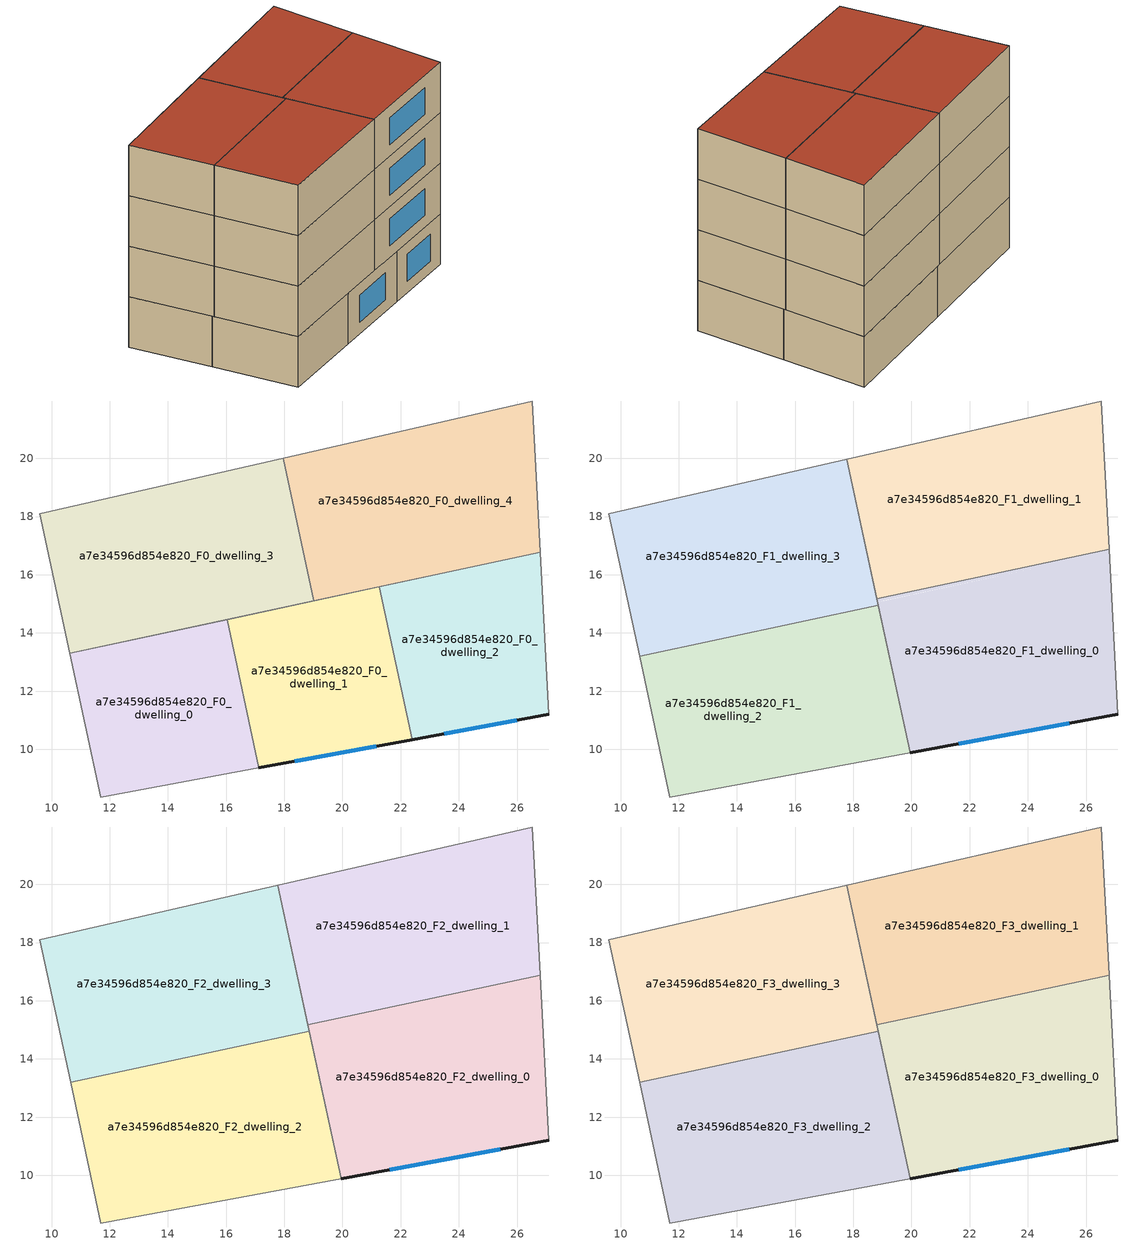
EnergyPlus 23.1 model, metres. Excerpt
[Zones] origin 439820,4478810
a7e34596d854e820_F0_dwelling_0
 floor ground (EU_floor_Construction): 16.03,14.46 17.13,9.36 11.69,8.36 10.63,13.3 z0
 wall to a7e34596d854e820_F0_dwelling_1 (EU_wall_Construction): 17.13,9.36 16.03,14.46 z0:3
 wall adiabatic (EU_wall_Construction): 16.03,14.46 10.63,13.3 11.69,8.36 17.13,9.36 z0:3
a7e34596d854e820_F0_dwelling_1
 floor ground (EU_floor_Construction): 21.27,15.59 22.4,10.34 17.13,9.36 16.03,14.46 z0
 wall outside (EU_wall_Construction): 17.13,9.36 22.4,10.34 z0:3
 wall to a7e34596d854e820_F0_dwelling_2 (EU_wall_Construction): 22.4,10.34 21.27,15.59 z0:3
 wall adiabatic (EU_wall_Construction): 21.27,15.59 16.03,14.46 z0:3
 window (EU_Window_Construction): 18.36,9.59 21.17,10.11 z0.7:2.3
 ceiling adiabatic (EU_roof_Construction): 22.4,10.34 21.27,15.59 18.84,15.06 19.95,9.88 z3
a7e34596d854e820_F0_dwelling_2
 floor ground (EU_floor_Construction): 26.8,16.77 27.09,11.2 22.4,10.34 21.27,15.59 z0
 wall outside (EU_wall_Construction): 22.4,10.34 27.09,11.2 z0:3
 wall adiabatic (EU_wall_Construction): 27.09,11.2 26.8,16.77 21.27,15.59 z0:3
 window (EU_Window_Construction): 23.5,10.54 25.99,11 z0.7:2.3
 ceiling adiabatic (EU_roof_Construction): 27.09,11.2 26.8,16.77 21.27,15.59 22.4,10.34 z3
a7e34596d854e820_F0_dwelling_3
 floor ground (EU_floor_Construction): 17.96,20.01 19.01,15.1 10.63,13.3 9.6,18.09 z0
 wall to a7e34596d854e820_F0_dwelling_4 (EU_wall_Construction): 19.01,15.1 17.96,20.01 z0:3
 wall adiabatic (EU_wall_Construction): 17.96,20.01 9.6,18.09 10.63,13.3 19.01,15.1 z0:3
a7e34596d854e820_F0_dwelling_4
 floor ground (EU_floor_Construction): 26.53,21.97 26.8,16.77 19.01,15.1 17.96,20.01 z0
 wall adiabatic (EU_wall_Construction): 19.01,15.1 26.8,16.77 26.53,21.97 17.96,20.01 z0:3
a7e34596d854e820_F1_dwelling_0
 floor to a7e34596d854e820_F0_dwelling_4 (EU_floor_Construction): 26.79,16.88 26.8,16.77 19.01,15.1 18.99,15.21 z3
 floor to a7e34596d854e820_F0_dwelling_3 (EU_floor_Construction): 18.99,15.21 19.01,15.1 18.84,15.06 18.81,15.17 z3
 floor adiabatic (EU_floor_Construction): 26.79,16.88 27.09,11.2 19.95,9.88 18.84,15.06 26.8,16.77 z3
 wall outside (EU_wall_Construction): 19.95,9.88 27.09,11.2 z3:6
 wall to a7e34596d854e820_F1_dwelling_1 (EU_wall_Construction): 26.79,16.88 18.81,15.17 z3:6
 wall adiabatic (EU_wall_Construction): 27.09,11.2 26.79,16.88 / 18.81,15.17 19.95,9.88 z3:6
 window (EU_Window_Construction): 21.62,10.19 25.42,10.89 z3.7:5.3
a7e34596d854e820_F1_dwelling_1
 floor to a7e34596d854e820_F0_dwelling_4 (EU_floor_Construction): 26.53,21.97 26.79,16.88 18.99,15.21 17.96,20.01 z3
 floor to a7e34596d854e820_F0_dwelling_3 (EU_floor_Construction): 17.96,20.01 18.99,15.21 18.81,15.17 17.78,19.97 z3
 wall adiabatic (EU_wall_Construction): 26.79,16.88 26.53,21.97 17.78,19.97 18.81,15.17 z3:6
a7e34596d854e820_F1_dwelling_2
 floor to a7e34596d854e820_F0_dwelling_0 (EU_floor_Construction): 16.05,14.35 17.13,9.36 11.69,8.36 10.65,13.19 z3
 floor to a7e34596d854e820_F0_dwelling_1 (EU_floor_Construction): 18.86,14.96 19.95,9.88 17.13,9.36 16.05,14.35 z3
 wall to a7e34596d854e820_F1_dwelling_3 (EU_wall_Construction): 18.86,14.96 10.65,13.19 z3:6
 wall adiabatic (EU_wall_Construction): 10.65,13.19 11.69,8.36 19.95,9.88 18.86,14.96 z3:6
a7e34596d854e820_F1_dwelling_3
 floor to a7e34596d854e820_F0_dwelling_1 (EU_floor_Construction): 18.84,15.06 18.86,14.96 16.05,14.35 16.03,14.46 z3
 floor to a7e34596d854e820_F0_dwelling_3 (EU_floor_Construction): 17.78,19.97 18.84,15.06 10.63,13.3 9.6,18.09 z3
 floor to a7e34596d854e820_F0_dwelling_0 (EU_floor_Construction): 16.03,14.46 16.05,14.35 10.65,13.19 10.63,13.3 z3
 wall adiabatic (EU_wall_Construction): 18.86,14.96 17.78,19.97 9.6,18.09 10.65,13.19 z3:6
a7e34596d854e820_F2_dwelling_0
 floor to a7e34596d854e820_F1_dwelling_0 (EU_floor_Construction): 26.79,16.88 27.09,11.2 19.95,9.88 18.81,15.17 z6
 wall outside (EU_wall_Construction): 19.95,9.88 27.09,11.2 z6:9
 wall to a7e34596d854e820_F2_dwelling_1 (EU_wall_Construction): 26.79,16.88 18.81,15.17 z6:9
 wall adiabatic (EU_wall_Construction): 27.09,11.2 26.79,16.88 / 18.81,15.17 19.95,9.88 z6:9
 window (EU_Window_Construction): 21.62,10.19 25.42,10.89 z6.7:8.3
a7e34596d854e820_F2_dwelling_1
 floor to a7e34596d854e820_F1_dwelling_1 (EU_floor_Construction): 26.53,21.97 26.79,16.88 18.81,15.17 17.78,19.97 z6
 wall adiabatic (EU_wall_Construction): 26.79,16.88 26.53,21.97 17.78,19.97 18.81,15.17 z6:9
a7e34596d854e820_F2_dwelling_2
 floor to a7e34596d854e820_F1_dwelling_2 (EU_floor_Construction): 18.86,14.96 19.95,9.88 11.69,8.36 10.65,13.19 z6
 wall to a7e34596d854e820_F2_dwelling_3 (EU_wall_Construction): 18.86,14.96 10.65,13.19 z6:9
 wall adiabatic (EU_wall_Construction): 10.65,13.19 11.69,8.36 19.95,9.88 18.86,14.96 z6:9
a7e34596d854e820_F2_dwelling_3
 floor to a7e34596d854e820_F1_dwelling_3 (EU_floor_Construction): 17.78,19.97 18.86,14.96 10.65,13.19 9.6,18.09 z6
 wall adiabatic (EU_wall_Construction): 18.86,14.96 17.78,19.97 9.6,18.09 10.65,13.19 z6:9
a7e34596d854e820_F3_dwelling_0
 floor to a7e34596d854e820_F2_dwelling_0 (EU_floor_Construction): 26.79,16.88 27.09,11.2 19.95,9.88 18.81,15.17 z9
 wall outside (EU_wall_Construction): 19.95,9.88 27.09,11.2 z9:12
 wall to a7e34596d854e820_F3_dwelling_1 (EU_wall_Construction): 26.79,16.88 18.81,15.17 z9:12
 wall adiabatic (EU_wall_Construction): 27.09,11.2 26.79,16.88 / 18.81,15.17 19.95,9.88 z9:12
 window (EU_Window_Construction): 21.62,10.19 25.42,10.89 z9.7:11.3
 roof outside (EU_roof_Construction): 27.09,11.2 26.79,16.88 18.81,15.17 19.95,9.88 z12
a7e34596d854e820_F3_dwelling_1
 floor to a7e34596d854e820_F2_dwelling_1 (EU_floor_Construction): 26.53,21.97 26.79,16.88 18.81,15.17 17.78,19.97 z9
 wall adiabatic (EU_wall_Construction): 26.79,16.88 26.53,21.97 17.78,19.97 18.81,15.17 z9:12
 roof outside (EU_roof_Construction): 26.79,16.88 26.53,21.97 17.78,19.97 18.81,15.17 z12
a7e34596d854e820_F3_dwelling_2
 floor to a7e34596d854e820_F2_dwelling_2 (EU_floor_Construction): 18.86,14.96 19.95,9.88 11.69,8.36 10.65,13.19 z9
 wall to a7e34596d854e820_F3_dwelling_3 (EU_wall_Construction): 18.86,14.96 10.65,13.19 z9:12
 wall adiabatic (EU_wall_Construction): 10.65,13.19 11.69,8.36 19.95,9.88 18.86,14.96 z9:12
 roof outside (EU_roof_Construction): 19.95,9.88 18.86,14.96 10.65,13.19 11.69,8.36 z12
a7e34596d854e820_F3_dwelling_3
 floor to a7e34596d854e820_F2_dwelling_3 (EU_floor_Construction): 17.78,19.97 18.86,14.96 10.65,13.19 9.6,18.09 z9
 wall adiabatic (EU_wall_Construction): 18.86,14.96 17.78,19.97 9.6,18.09 10.65,13.19 z9:12
 roof outside (EU_roof_Construction): 18.86,14.96 17.78,19.97 9.6,18.09 10.65,13.19 z12
[Building]
EU S2 Campaign: North Axis=0; Terrain=City; Solar Distribution=FullExterior
[Site:Location]
Madrid: Latitude=40.5; Longitude=-3.5; Time Zone=1; Elevation=609
[SizingPeriod:WeatherFileDays]
AnnualSizingPeriod: Begin Month=1; Begin Day of Month=1; End Month=12; End Day of Month=31; Day of Week for Start Day=Monday; Use Weather File Daylight Saving Period=No; Use Weather File Rain and Snow Indicators=No
[MATERIAL]
EU_InternalMass_Material: Roughness=MediumRough; Thickness=0.1; Conductivity=1; Density=1800; Specific Heat=900; Thermal Absorptance=0.9; Solar Absorptance=0.7; Visible Absorptance=0.7
[MATERIAL:NOMASS] Roughness=MediumRough; Thermal Absorptance=0.9; Solar Absorptance=0.7; Visible Absorptance=0.7
Name | Thermal Resistance
EU_wall_NoMass | 0.419739
EU_roof_NoMass | 0.352165
EU_floor_NoMass | 0.608284
[WINDOWMATERIAL:SIMPLEGLAZINGSYSTEM]
EU_Window_SimpleGlazing: UFactor=4.8352; Solar Heat Gain Coefficient=0.85; Visible Transmittance=0.85
[CONSTRUCTION]
EU_wall_Construction: EU_wall_NoMass
EU_roof_Construction: EU_roof_NoMass
EU_floor_Construction: EU_floor_NoMass
EU_InternalMass_Construction: EU_InternalMass_Material
EU_Window_Construction: EU_Window_SimpleGlazing
[ZONE] Type=1; Multiplier=1; Ceiling Height=autocalculate; Floor Area=autocalculate; Part of Total Floor Area=Yes
Name | Volume
a7e34596d854e820_F0_dwelling_0 | 85.0785
a7e34596d854e820_F1_dwelling_0; a7e34596d854e820_F2_dwelling_0; a7e34596d854e820_F3_dwelling_0 | 127.603
a7e34596d854e820_F0_dwelling_1 | 85.0759
a7e34596d854e820_F1_dwelling_1; a7e34596d854e820_F2_dwelling_1; a7e34596d854e820_F3_dwelling_1 | 127.618
a7e34596d854e820_F0_dwelling_2 | 85.0737
a7e34596d854e820_F1_dwelling_2; a7e34596d854e820_F2_dwelling_2; a7e34596d854e820_F3_dwelling_2 | 127.615
a7e34596d854e820_F0_dwelling_3 | 127.608
a7e34596d854e820_F1_dwelling_3; a7e34596d854e820_F2_dwelling_3; a7e34596d854e820_F3_dwelling_3 | 127.602
a7e34596d854e820_F0_dwelling_4 | 127.6
[INTERNALMASS] Construction=EU_InternalMass_Construction
Name | Zone or ZoneList | Surface Area
a7e34596d854e820_F0_dwelling_0_EU_InternalMass | a7e34596d854e820_F0_dwelling_0 | 28.3594
a7e34596d854e820_F0_dwelling_1_EU_InternalMass | a7e34596d854e820_F0_dwelling_1 | 28.3589
a7e34596d854e820_F0_dwelling_2_EU_InternalMass | a7e34596d854e820_F0_dwelling_2 | 28.3579
a7e34596d854e820_F0_dwelling_3_EU_InternalMass | a7e34596d854e820_F0_dwelling_3 | 42.536
a7e34596d854e820_F0_dwelling_4_EU_InternalMass | a7e34596d854e820_F0_dwelling_4 | 42.5333
a7e34596d854e820_F1_dwelling_0_EU_InternalMass | a7e34596d854e820_F1_dwelling_0 | 42.5341
a7e34596d854e820_F1_dwelling_1_EU_InternalMass | a7e34596d854e820_F1_dwelling_1 | 42.5393
a7e34596d854e820_F1_dwelling_2_EU_InternalMass | a7e34596d854e820_F1_dwelling_2 | 42.5385
a7e34596d854e820_F1_dwelling_3_EU_InternalMass | a7e34596d854e820_F1_dwelling_3 | 42.5342
a7e34596d854e820_F2_dwelling_0_EU_InternalMass | a7e34596d854e820_F2_dwelling_0 | 42.5341
a7e34596d854e820_F2_dwelling_1_EU_InternalMass | a7e34596d854e820_F2_dwelling_1 | 42.5393
a7e34596d854e820_F2_dwelling_2_EU_InternalMass | a7e34596d854e820_F2_dwelling_2 | 42.5385
a7e34596d854e820_F2_dwelling_3_EU_InternalMass | a7e34596d854e820_F2_dwelling_3 | 42.5342
a7e34596d854e820_F3_dwelling_0_EU_InternalMass | a7e34596d854e820_F3_dwelling_0 | 42.5341
a7e34596d854e820_F3_dwelling_1_EU_InternalMass | a7e34596d854e820_F3_dwelling_1 | 42.5393
a7e34596d854e820_F3_dwelling_2_EU_InternalMass | a7e34596d854e820_F3_dwelling_2 | 42.5385
a7e34596d854e820_F3_dwelling_3_EU_InternalMass | a7e34596d854e820_F3_dwelling_3 | 42.5342
[OTHEREQUIPMENT] Fuel Type=Electricity; Design Level Calculation Method=Watts/Area; Power per Zone Floor Area=1; Fraction Latent=0; Fraction Radiant=0; Fraction Lost=0; Carbon Dioxide Generation Rate=0; EndUse Subcategory=EU_Step8_InternalGains
Name | Zone or ZoneList or Space or SpaceList | Schedule
EU_Step8_InternalGain_a7e34596d854e820_F0_dwelling_0_f000 | a7e34596d854e820_F0_dwelling_0 | EU_Step8_GainSchedule_a7e34596d854e820_F0_dwelling_0_f000
EU_Step8_InternalGain_a7e34596d854e820_F0_dwelling_1_f000 | a7e34596d854e820_F0_dwelling_1 | EU_Step8_GainSchedule_a7e34596d854e820_F0_dwelling_1_f000
EU_Step8_InternalGain_a7e34596d854e820_F0_dwelling_2_f000 | a7e34596d854e820_F0_dwelling_2 | EU_Step8_GainSchedule_a7e34596d854e820_F0_dwelling_2_f000
EU_Step8_InternalGain_a7e34596d854e820_F0_dwelling_3_f000 | a7e34596d854e820_F0_dwelling_3 | EU_Step8_GainSchedule_a7e34596d854e820_F0_dwelling_3_f000
EU_Step8_InternalGain_a7e34596d854e820_F0_dwelling_4_f000 | a7e34596d854e820_F0_dwelling_4 | EU_Step8_GainSchedule_a7e34596d854e820_F0_dwelling_4_f000
EU_Step8_InternalGain_a7e34596d854e820_F1_dwelling_0_f000 | a7e34596d854e820_F1_dwelling_0 | EU_Step8_GainSchedule_a7e34596d854e820_F1_dwelling_0_f000
EU_Step8_InternalGain_a7e34596d854e820_F1_dwelling_1_f000 | a7e34596d854e820_F1_dwelling_1 | EU_Step8_GainSchedule_a7e34596d854e820_F1_dwelling_1_f000
EU_Step8_InternalGain_a7e34596d854e820_F1_dwelling_2_f000 | a7e34596d854e820_F1_dwelling_2 | EU_Step8_GainSchedule_a7e34596d854e820_F1_dwelling_2_f000
EU_Step8_InternalGain_a7e34596d854e820_F1_dwelling_3_f000 | a7e34596d854e820_F1_dwelling_3 | EU_Step8_GainSchedule_a7e34596d854e820_F1_dwelling_3_f000
EU_Step8_InternalGain_a7e34596d854e820_F2_dwelling_0_f000 | a7e34596d854e820_F2_dwelling_0 | EU_Step8_GainSchedule_a7e34596d854e820_F2_dwelling_0_f000
EU_Step8_InternalGain_a7e34596d854e820_F2_dwelling_1_f000 | a7e34596d854e820_F2_dwelling_1 | EU_Step8_GainSchedule_a7e34596d854e820_F2_dwelling_1_f000
EU_Step8_InternalGain_a7e34596d854e820_F2_dwelling_2_f000 | a7e34596d854e820_F2_dwelling_2 | EU_Step8_GainSchedule_a7e34596d854e820_F2_dwelling_2_f000
EU_Step8_InternalGain_a7e34596d854e820_F2_dwelling_3_f000 | a7e34596d854e820_F2_dwelling_3 | EU_Step8_GainSchedule_a7e34596d854e820_F2_dwelling_3_f000
EU_Step8_InternalGain_a7e34596d854e820_F3_dwelling_0_f000 | a7e34596d854e820_F3_dwelling_0 | EU_Step8_GainSchedule_a7e34596d854e820_F3_dwelling_0_f000
EU_Step8_InternalGain_a7e34596d854e820_F3_dwelling_1_f000 | a7e34596d854e820_F3_dwelling_1 | EU_Step8_GainSchedule_a7e34596d854e820_F3_dwelling_1_f000
EU_Step8_InternalGain_a7e34596d854e820_F3_dwelling_2_f000 | a7e34596d854e820_F3_dwelling_2 | EU_Step8_GainSchedule_a7e34596d854e820_F3_dwelling_2_f000
EU_Step8_InternalGain_a7e34596d854e820_F3_dwelling_3_f000 | a7e34596d854e820_F3_dwelling_3 | EU_Step8_GainSchedule_a7e34596d854e820_F3_dwelling_3_f000
[ZONEVENTILATION:DESIGNFLOWRATE] Schedule=EU_AlwaysOn; Design Flow Rate Calculation Method=AirChanges/Hour; Air Changes per Hour=0.703302; Ventilation Type=Natural; Fan Pressure Rise=0; Fan Total Efficiency=1; Constant Term Coefficient=1; Temperature Term Coefficient=0; Velocity Term Coefficient=0; Velocity Squared Term Coefficient=0; Minimum Indoor Temperature=-100; Maximum Indoor Temperature=100; Delta Temperature=-100; Minimum Outdoor Temperature=-100; Maximum Outdoor Temperature=100; Maximum Wind Speed=40
Name | Zone or ZoneList or Space or SpaceList
EU_ConstantAir_a7e34596d854e820_F0_dwelling_0 | a7e34596d854e820_F0_dwelling_0
EU_ConstantAir_a7e34596d854e820_F0_dwelling_1 | a7e34596d854e820_F0_dwelling_1
EU_ConstantAir_a7e34596d854e820_F0_dwelling_2 | a7e34596d854e820_F0_dwelling_2
EU_ConstantAir_a7e34596d854e820_F0_dwelling_3 | a7e34596d854e820_F0_dwelling_3
EU_ConstantAir_a7e34596d854e820_F0_dwelling_4 | a7e34596d854e820_F0_dwelling_4
EU_ConstantAir_a7e34596d854e820_F1_dwelling_0 | a7e34596d854e820_F1_dwelling_0
EU_ConstantAir_a7e34596d854e820_F1_dwelling_1 | a7e34596d854e820_F1_dwelling_1
EU_ConstantAir_a7e34596d854e820_F1_dwelling_2 | a7e34596d854e820_F1_dwelling_2
EU_ConstantAir_a7e34596d854e820_F1_dwelling_3 | a7e34596d854e820_F1_dwelling_3
EU_ConstantAir_a7e34596d854e820_F2_dwelling_0 | a7e34596d854e820_F2_dwelling_0
EU_ConstantAir_a7e34596d854e820_F2_dwelling_1 | a7e34596d854e820_F2_dwelling_1
EU_ConstantAir_a7e34596d854e820_F2_dwelling_2 | a7e34596d854e820_F2_dwelling_2
EU_ConstantAir_a7e34596d854e820_F2_dwelling_3 | a7e34596d854e820_F2_dwelling_3
EU_ConstantAir_a7e34596d854e820_F3_dwelling_0 | a7e34596d854e820_F3_dwelling_0
EU_ConstantAir_a7e34596d854e820_F3_dwelling_1 | a7e34596d854e820_F3_dwelling_1
EU_ConstantAir_a7e34596d854e820_F3_dwelling_2 | a7e34596d854e820_F3_dwelling_2
EU_ConstantAir_a7e34596d854e820_F3_dwelling_3 | a7e34596d854e820_F3_dwelling_3
[HVACTEMPLATE:THERMOSTAT] Constant Heating Setpoint=20; Constant Cooling Setpoint=50
EU_HeatOnly_a7e34596d854e820_F0_dwelling_0; EU_HeatOnly_a7e34596d854e820_F0_dwelling_1; EU_HeatOnly_a7e34596d854e820_F0_dwelling_2; EU_HeatOnly_a7e34596d854e820_F0_dwelling_3; EU_HeatOnly_a7e34596d854e820_F0_dwelling_4; EU_HeatOnly_a7e34596d854e820_F1_dwelling_0; EU_HeatOnly_a7e34596d854e820_F1_dwelling_1; EU_HeatOnly_a7e34596d854e820_F1_dwelling_2; EU_HeatOnly_a7e34596d854e820_F1_dwelling_3; EU_HeatOnly_a7e34596d854e820_F2_dwelling_0; EU_HeatOnly_a7e34596d854e820_F2_dwelling_1; EU_HeatOnly_a7e34596d854e820_F2_dwelling_2; EU_HeatOnly_a7e34596d854e820_F2_dwelling_3; EU_HeatOnly_a7e34596d854e820_F3_dwelling_0; EU_HeatOnly_a7e34596d854e820_F3_dwelling_1; EU_HeatOnly_a7e34596d854e820_F3_dwelling_2; EU_HeatOnly_a7e34596d854e820_F3_dwelling_3
[HVACTEMPLATE:ZONE:IDEALLOADSAIRSYSTEM] System Availability Schedule=EU_AlwaysOn; Maximum Heating Supply Air Temperature=50; Minimum Cooling Supply Air Temperature=13; Maximum Heating Supply Air Humidity Ratio=0.0156; Minimum Cooling Supply Air Humidity Ratio=0.0077; Heating Limit=NoLimit; Cooling Limit=NoLimit; Heating Availability Schedule=EU_AlwaysOn; Cooling Availability Schedule=EU_CoolingOff; Dehumidification Control Type=ConstantSensibleHeatRatio; Cooling Sensible Heat Ratio=0.7; Dehumidification Setpoint=60; Humidification Control Type=None; Humidification Setpoint=30; Outdoor Air Method=None; Outdoor Air Flow Rate per Person=0.00944; Outdoor Air Flow Rate per Zone Floor Area=0; Outdoor Air Flow Rate per Zone=0; Demand Controlled Ventilation Type=None; Outdoor Air Economizer Type=NoEconomizer; Heat Recovery Type=None; Sensible Heat Recovery Effectiveness=0.7; Latent Heat Recovery Effectiveness=0.65
Name | Template Thermostat
a7e34596d854e820_F0_dwelling_0 | EU_HeatOnly_a7e34596d854e820_F0_dwelling_0
a7e34596d854e820_F0_dwelling_1 | EU_HeatOnly_a7e34596d854e820_F0_dwelling_1
a7e34596d854e820_F0_dwelling_2 | EU_HeatOnly_a7e34596d854e820_F0_dwelling_2
a7e34596d854e820_F0_dwelling_3 | EU_HeatOnly_a7e34596d854e820_F0_dwelling_3
a7e34596d854e820_F0_dwelling_4 | EU_HeatOnly_a7e34596d854e820_F0_dwelling_4
a7e34596d854e820_F1_dwelling_0 | EU_HeatOnly_a7e34596d854e820_F1_dwelling_0
a7e34596d854e820_F1_dwelling_1 | EU_HeatOnly_a7e34596d854e820_F1_dwelling_1
a7e34596d854e820_F1_dwelling_2 | EU_HeatOnly_a7e34596d854e820_F1_dwelling_2
a7e34596d854e820_F1_dwelling_3 | EU_HeatOnly_a7e34596d854e820_F1_dwelling_3
a7e34596d854e820_F2_dwelling_0 | EU_HeatOnly_a7e34596d854e820_F2_dwelling_0
a7e34596d854e820_F2_dwelling_1 | EU_HeatOnly_a7e34596d854e820_F2_dwelling_1
a7e34596d854e820_F2_dwelling_2 | EU_HeatOnly_a7e34596d854e820_F2_dwelling_2
a7e34596d854e820_F2_dwelling_3 | EU_HeatOnly_a7e34596d854e820_F2_dwelling_3
a7e34596d854e820_F3_dwelling_0 | EU_HeatOnly_a7e34596d854e820_F3_dwelling_0
a7e34596d854e820_F3_dwelling_1 | EU_HeatOnly_a7e34596d854e820_F3_dwelling_1
a7e34596d854e820_F3_dwelling_2 | EU_HeatOnly_a7e34596d854e820_F3_dwelling_2
a7e34596d854e820_F3_dwelling_3 | EU_HeatOnly_a7e34596d854e820_F3_dwelling_3
[SIZING:ZONE] Zone Cooling Design Supply Air Temperature Input Method=SupplyAirTemperature; Zone Cooling Design Supply Air Temperature=13; Zone Heating Design Supply Air Temperature Input Method=SupplyAirTemperature; Zone Heating Design Supply Air Temperature=50; Zone Cooling Design Supply Air Humidity Ratio=0.008; Zone Heating Design Supply Air Humidity Ratio=0.008; Cooling Design Air Flow Method=DesignDay; Cooling Design Air Flow Rate=0; Cooling Minimum Air Flow per Zone Floor Area=0.000762; Cooling Minimum Air Flow=0; Cooling Minimum Air Flow Fraction=0.2; Heating Design Air Flow Method=DesignDay; Heating Design Air Flow Rate=0; Heating Maximum Air Flow per Zone Floor Area=0.002032; Heating Maximum Air Flow=0.141576; Heating Maximum Air Flow Fraction=0.3; Account for Dedicated Outdoor Air System=No; Dedicated Outdoor Air System Control Strategy=NeutralSupplyAir; Dedicated Outdoor Air Low Setpoint Temperature for Design=autosize; Dedicated Outdoor Air High Setpoint Temperature for Design=autosize; Zone Load Sizing Method=Sensible Load Only No Latent Load; Zone Latent Cooling Design Supply Air Humidity Ratio Input Method=HumidityRatioDifference; Zone Cooling Design Supply Air Humidity Ratio Difference=0.005; Zone Latent Heating Design Supply Air Humidity Ratio Input Method=HumidityRatioDifference; Zone Humidification Design Supply Air Humidity Ratio Difference=0.005
a7e34596d854e820_F0_dwelling_0; a7e34596d854e820_F0_dwelling_1; a7e34596d854e820_F0_dwelling_2; a7e34596d854e820_F0_dwelling_3; a7e34596d854e820_F0_dwelling_4; a7e34596d854e820_F1_dwelling_0; a7e34596d854e820_F1_dwelling_1; a7e34596d854e820_F1_dwelling_2; a7e34596d854e820_F1_dwelling_3; a7e34596d854e820_F2_dwelling_0; a7e34596d854e820_F2_dwelling_1; a7e34596d854e820_F2_dwelling_2; a7e34596d854e820_F2_dwelling_3; a7e34596d854e820_F3_dwelling_0; a7e34596d854e820_F3_dwelling_1; a7e34596d854e820_F3_dwelling_2; a7e34596d854e820_F3_dwelling_3
[SCHEDULE:CONSTANT]
Name | Hourly Value
EU_AlwaysOn | 1
EU_CoolingOff | 0
[SCHEDULE:FILE] Column Number=1; Rows to Skip at Top=0; Number of Hours of Data=8760; Column Separator=Comma; Interpolate to Timestep=No; Minutes per Item=60; Adjust Schedule for Daylight Savings=Yes
Name | File
EU_Step8_GainSchedule_a7e34596d854e820_F0_dwelling_0_f000 | ../../schedules/a7e34596d854e820/a7e34596d854e820_F0_dwelling_0_f000_gain.csv
EU_Step8_GainSchedule_a7e34596d854e820_F0_dwelling_1_f000 | ../../schedules/a7e34596d854e820/a7e34596d854e820_F0_dwelling_1_f000_gain.csv
EU_Step8_GainSchedule_a7e34596d854e820_F0_dwelling_2_f000 | ../../schedules/a7e34596d854e820/a7e34596d854e820_F0_dwelling_2_f000_gain.csv
EU_Step8_GainSchedule_a7e34596d854e820_F0_dwelling_3_f000 | ../../schedules/a7e34596d854e820/a7e34596d854e820_F0_dwelling_3_f000_gain.csv
EU_Step8_GainSchedule_a7e34596d854e820_F0_dwelling_4_f000 | ../../schedules/a7e34596d854e820/a7e34596d854e820_F0_dwelling_4_f000_gain.csv
EU_Step8_GainSchedule_a7e34596d854e820_F1_dwelling_0_f000 | ../../schedules/a7e34596d854e820/a7e34596d854e820_F1_dwelling_0_f000_gain.csv
EU_Step8_GainSchedule_a7e34596d854e820_F1_dwelling_1_f000 | ../../schedules/a7e34596d854e820/a7e34596d854e820_F1_dwelling_1_f000_gain.csv
EU_Step8_GainSchedule_a7e34596d854e820_F1_dwelling_2_f000 | ../../schedules/a7e34596d854e820/a7e34596d854e820_F1_dwelling_2_f000_gain.csv
EU_Step8_GainSchedule_a7e34596d854e820_F1_dwelling_3_f000 | ../../schedules/a7e34596d854e820/a7e34596d854e820_F1_dwelling_3_f000_gain.csv
EU_Step8_GainSchedule_a7e34596d854e820_F2_dwelling_0_f000 | ../../schedules/a7e34596d854e820/a7e34596d854e820_F2_dwelling_0_f000_gain.csv
EU_Step8_GainSchedule_a7e34596d854e820_F2_dwelling_1_f000 | ../../schedules/a7e34596d854e820/a7e34596d854e820_F2_dwelling_1_f000_gain.csv
EU_Step8_GainSchedule_a7e34596d854e820_F2_dwelling_2_f000 | ../../schedules/a7e34596d854e820/a7e34596d854e820_F2_dwelling_2_f000_gain.csv
EU_Step8_GainSchedule_a7e34596d854e820_F2_dwelling_3_f000 | ../../schedules/a7e34596d854e820/a7e34596d854e820_F2_dwelling_3_f000_gain.csv
EU_Step8_GainSchedule_a7e34596d854e820_F3_dwelling_0_f000 | ../../schedules/a7e34596d854e820/a7e34596d854e820_F3_dwelling_0_f000_gain.csv
EU_Step8_GainSchedule_a7e34596d854e820_F3_dwelling_1_f000 | ../../schedules/a7e34596d854e820/a7e34596d854e820_F3_dwelling_1_f000_gain.csv
EU_Step8_GainSchedule_a7e34596d854e820_F3_dwelling_2_f000 | ../../schedules/a7e34596d854e820/a7e34596d854e820_F3_dwelling_2_f000_gain.csv
EU_Step8_GainSchedule_a7e34596d854e820_F3_dwelling_3_f000 | ../../schedules/a7e34596d854e820/a7e34596d854e820_F3_dwelling_3_f000_gain.csv
